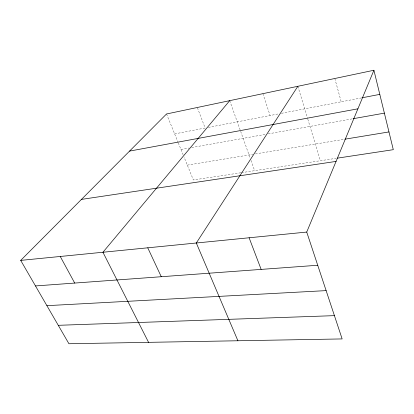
<?xml version="1.0" encoding="UTF-8"?>
<svg xmlns="http://www.w3.org/2000/svg" width="414" height="414" viewBox="0 0 414 414"><rect width="100%" height="100%" fill="white"/><g stroke="black" fill="none" stroke-linecap="round" stroke-linejoin="round"><path stroke-width="0.31" stroke-dasharray="2.07 1.55" d="M174.63 133.898L205.137 128.019L197.297 107.49M208.289 127.414L278.891 113.814M281.406 113.327L361.448 97.911M180.965 149.459L189.167 147.995M191.692 147.544L265.684 134.333M268.189 133.882L353.178 118.704M187.33 165.119L252.85 154.334M255.381 153.92L344.246 139.29M240.834 172.773L193.369 179.961L184.028 156.999M241.46 172.674L336.225 158.319M166.531 113.979L178.041 142.276M178.284 142.877L183.086 154.681M229.713 100.654L250.123 157.982M250.987 160.399L254.646 170.677M262.874 93.662L270.083 115.511M297.857 86.288L307.618 118.539M307.799 119.144L320.379 160.72M334.812 78.5L341.198 101.808"/><path stroke-width="0.62" d="M306.727 232.068L373.909 70.256L166.531 113.979L20.7 260.39L68.931 343.744L342.14 338.926L306.727 232.068L20.7 260.39M297.857 86.288L196.314 242.997L237.91 340.763M229.713 100.654L102.941 252.245L148.559 342.342M362.079 97.787L379.798 94.376M129.541 151.11L357.893 108.825M353.178 118.704L384.378 113.136M344.872 139.187L388.969 131.931M337.493 158.127L393.3 149.677L373.909 70.256M81.444 199.403L336.059 161.413M35.485 285.939L317.724 265.255M46.901 305.667L326.128 290.618M58.265 325.311L334.424 315.644M60.247 256.473L74.706 283.062M147.757 247.81L161.269 276.723M249.109 237.771L261.141 269.4"/></g></svg>
